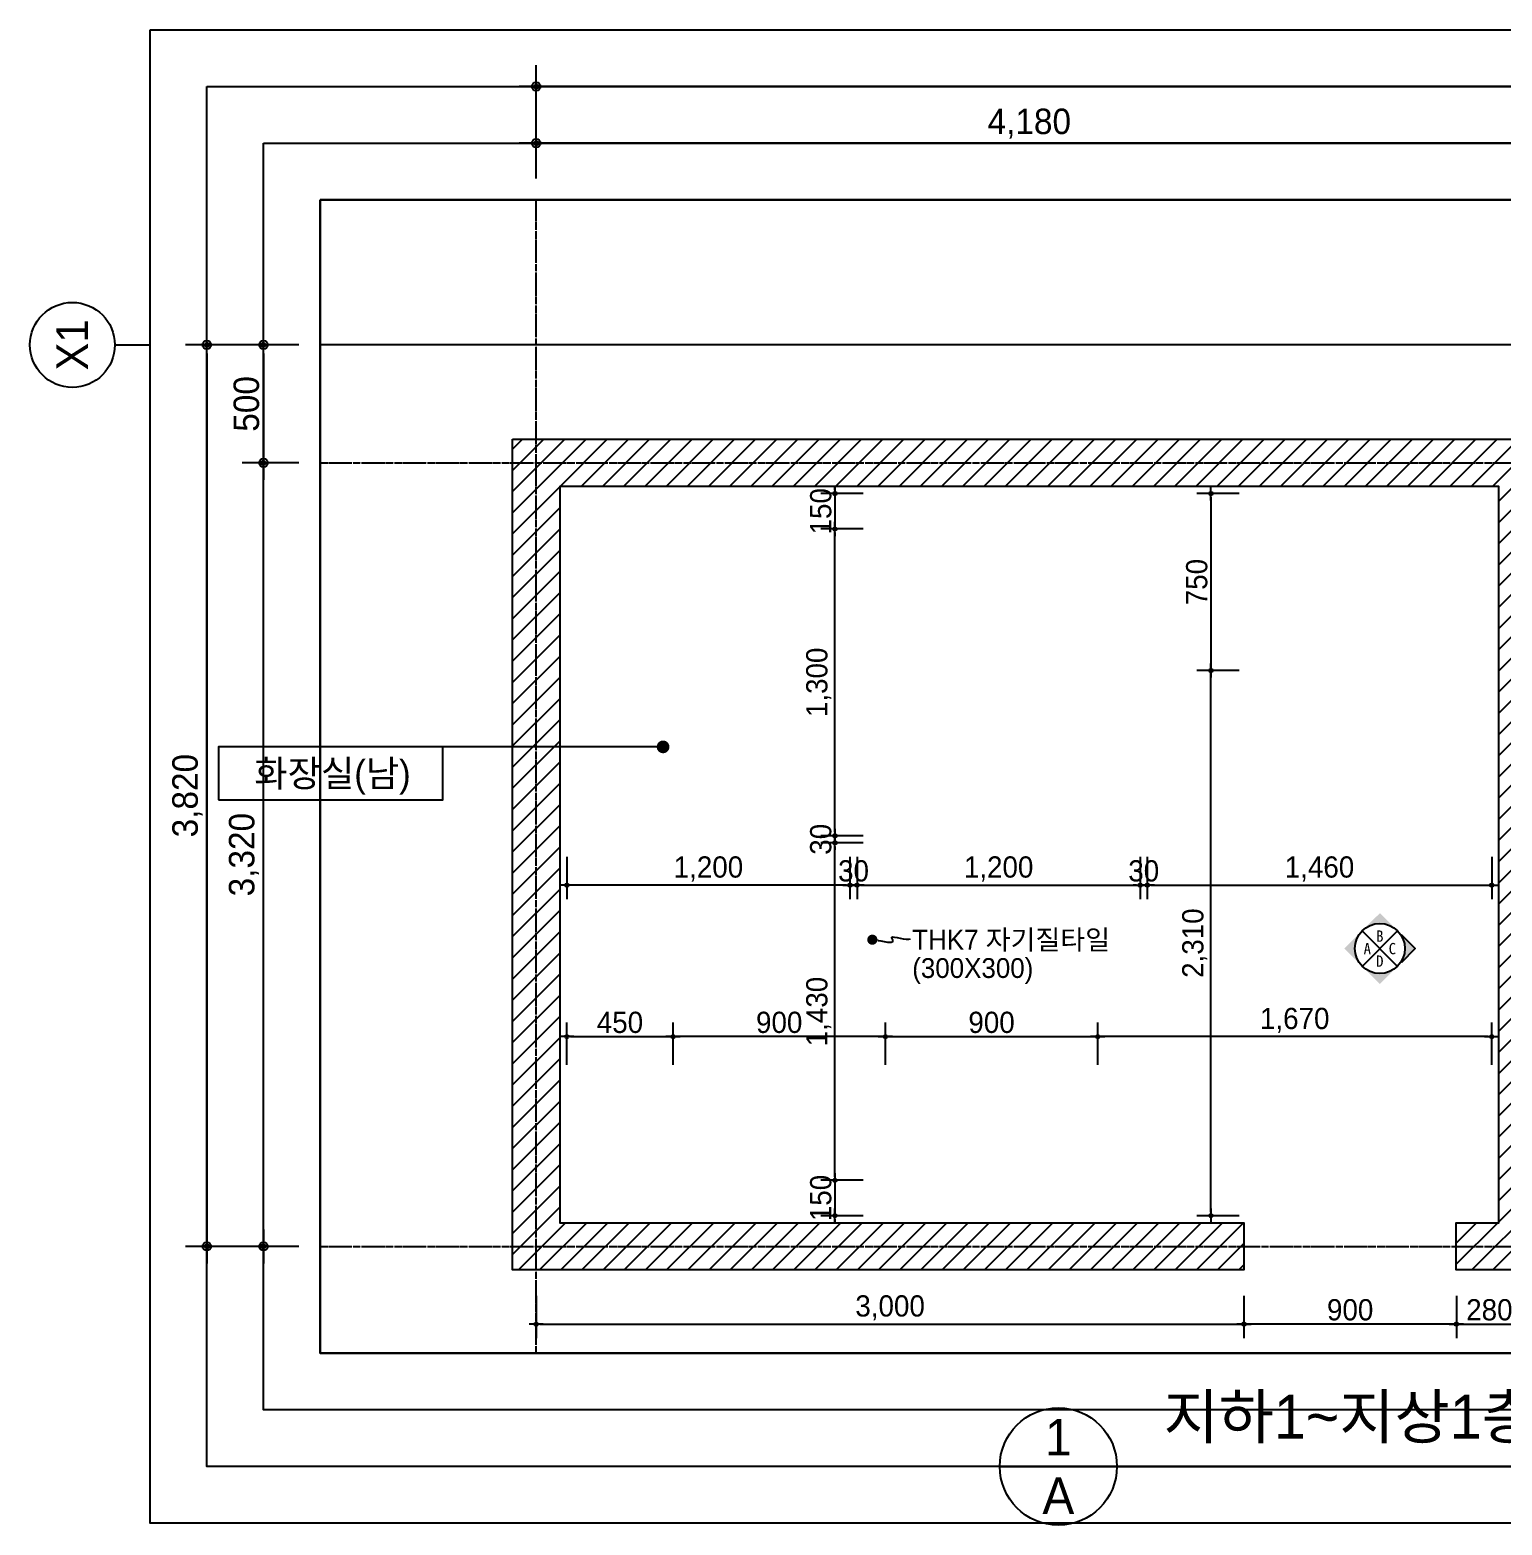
# Model space of a CAD drawing. Header units: millimetres. Extents: x 555 to 100215, y 750 to 17024.
# Drawn here: x 30020 to 36260, y 10178 to 16514 of the extents above; entities that cross this region are included whole.
import ezdxf
from ezdxf.enums import TextEntityAlignment as Align
from ezdxf.xclip import XClip

# ---------------------------------------------------------------- set-up
doc = ezdxf.new("R2010")
doc.units = ezdxf.units.MM
doc.header["$XCLIPFRAME"] = 2
doc.linetypes.add('CEN', pattern=[35, 30, -2, 1, -2])
for name, color, linetype in [('$ZCDB_AUDIT_GENERATED_600D18', 7, 'Continuous'), ('3TEX', 3, 'Continuous'), ('4A.TEC CEN', 1, 'CEN'), ('4A.TEC CEN 보조1', 14, 'CEN'), ('4A.TEC TEXT', 7, 'Continuous'), ('4A.TEC TEXT 2', 3, 'Continuous'), ('4A.TEC 심볼', 7, 'Continuous'), ('4A.TEC 해치 1', 9, 'Continuous'), ('CEN', 1, 'CEN'), ('DIM', 7, 'Continuous'), ('TEX', 3, 'Continuous'), ('㈜SE&C TEXT', 7, 'Continuous')]:
    doc.layers.add(name, color=color, linetype=linetype)
doc.layers.add('DEFPOINT', color=135, linetype='Continuous', plot=False)
doc.styles.add('1', font='')
doc.styles.add('GHS', font='malgun.ttf')
doc.styles.add('나눔고딕', font='')
doc.styles.add('돋움', font='')
doc.styles.add('돋음체', font='')
doc.styles.add('울릉도L', font='')
doc.styles.get('1').set_extended_font_data('DotumChe')
doc.styles.get('나눔고딕').set_extended_font_data('Dotum')
doc.styles.get('돋움').set_extended_font_data('Dotum')
doc.styles.get('돋음체').set_extended_font_data('Dotum')
doc.styles.get('울릉도L').set_extended_font_data('Dotum')
doc.dimstyles.new('DIM(3)', dxfattribs={"dimscale": 600, "dimtxt": 3, "dimasz": 1, "dimexe": 2, "dimexo": 3, "dimgap": 1, "dimtad": 1, "dimdec": 0, "dimzin": 0, "dimdsep": 46, "dimlunit": 6, "dimtxsty": '돋움', "dimblk1": 'DIMDOT', "dimblk2": 'DIMDOT', "dimsah": 1, "dimcen": 2.5, "dimclrd": 1, "dimclre": 1, "dimazin": 0, "dimtfac": 1, "dimtdec": 0, "dimtix": 1, "dimtmove": 2, "dimatfit": 2, "dimldrblk": 'DIMDOT', "dimfxl": 1, "dimtolj": 1, "dimtzin": 0, "dimarcsym": 0})
doc.dimstyles.new('DIM_600(외부치수)', dxfattribs={"dimscale": 400, "dimtxt": 3.3, "dimasz": 1, "dimexe": 2, "dimexo": 2, "dimgap": 1, "dimtad": 1, "dimdec": 0, "dimdsep": 46, "dimlunit": 6, "dimtxsty": '나눔고딕', "dimblk1": 'DIMDOT', "dimblk2": 'DIMDOT', "dimsah": 1, "dimcen": 2.5, "dimdle": 1.5, "dimclrd": 8, "dimclre": 8, "dimclrt": 3, "dimadec": 0, "dimazin": 0, "dimtfac": 1, "dimtdec": 0, "dimtix": 1, "dimtmove": 2, "dimatfit": 3, "dimldrblk": 'DIMDOT', "dimfxl": 1, "dimtvp": 1, "dimtolj": 1, "dimtzin": 0, "dimarcsym": 0})

# ---------------------------------------------------------------- blocks, each defined once
blk = doc.blocks.new('DIMDOT')
at = {"color": 0}
blk.add_line((-2, 0), (2, 0), dxfattribs=at)
for radius in [0.5, 0.25]:
    blk.add_circle((0, 0), radius, dxfattribs=at)
blk = doc.blocks.new('*D84')
at = {"layer": '$ZCDB_AUDIT_GENERATED_600D18', "color": 8, "lineweight": -2, "transparency": 16777216}
for p, q in [((32165.8, 15884.4), (32165.8, 16124.4)), ((36345.8, 15884.4), (36345.8, 16124.4)), ((36309.8, 16034.4), (32201.8, 16034.4))]:
    blk.add_line(p, q, dxfattribs=at)
at = {"layer": 'Defpoints', "color": 0, "transparency": 16777216}
for p in [(32165.8, 16034.4), (32165.8, 15794.4), (36345.8, 15794.4, 1666.7)]:
    blk.add_point(p, dxfattribs=at)
at = {"layer": '$ZCDB_AUDIT_GENERATED_600D18', "color": 8, "lineweight": -2, "transparency": 16777216, "xscale": 36, "yscale": 36, "zscale": 36, "rotation": 180}
blk.add_blockref('DIMDOT', (32165.8, 16034.4), dxfattribs=at)
at = {"layer": '$ZCDB_AUDIT_GENERATED_600D18', "color": 8, "lineweight": -2, "transparency": 16777216, "xscale": 36, "yscale": 36, "zscale": 36}
blk.add_blockref('DIMDOT', (36345.8, 16034.4), dxfattribs=at)
at = {"layer": '$ZCDB_AUDIT_GENERATED_600D18', "color": 3, "transparency": 16777216, "insert": (34255.8, 16116.9), "char_height": 108, "attachment_point": 5, "style": '나눔고딕'}
blk.add_mtext('\\A1;4,180', dxfattribs=at)
blk = doc.blocks.new('*D85')
at = {"layer": '$ZCDB_AUDIT_GENERATED_600D18', "color": 8, "lineweight": -2, "transparency": 16777216}
for p, q in [((32165.8, 15884.4), (32165.8, 16364.4)), ((41025.8, 15884.4), (41025.8, 16364.4)), ((40989.8, 16274.4), (32201.8, 16274.4))]:
    blk.add_line(p, q, dxfattribs=at)
at = {"layer": 'Defpoints', "color": 0, "transparency": 16777216}
for p in [(32165.8, 16274.4), (32165.8, 15794.4, 2344.5), (41025.8, 15794.4, 163.9)]:
    blk.add_point(p, dxfattribs=at)
at = {"layer": '$ZCDB_AUDIT_GENERATED_600D18', "color": 8, "lineweight": -2, "transparency": 16777216, "xscale": 36, "yscale": 36, "zscale": 36, "rotation": 180}
blk.add_blockref('DIMDOT', (32165.8, 16274.4), dxfattribs=at)
at = {"layer": '$ZCDB_AUDIT_GENERATED_600D18', "color": 8, "lineweight": -2, "transparency": 16777216, "xscale": 36, "yscale": 36, "zscale": 36}
blk.add_blockref('DIMDOT', (41025.8, 16274.4), dxfattribs=at)
at = {"layer": '$ZCDB_AUDIT_GENERATED_600D18', "color": 3, "transparency": 16777216, "insert": (36595.8, 16356.9), "char_height": 108, "attachment_point": 5, "style": '나눔고딕'}
blk.add_mtext('\\A1;8,860', dxfattribs=at)
blk = doc.blocks.new('ccs122')
at = {"layer": '4A.TEC 심볼'}
blk.add_line((0, 8), (0, 3), dxfattribs=at)
blk.add_circle((0, 14), 6, dxfattribs=at)
at = {"layer": '4A.TEC TEXT 2', "color": 3, "style": 'GHS'}
blk.add_attdef('NO', text='', height=4.5, dxfattribs=at).set_placement((-0.01, 14.02), align=Align.MIDDLE_CENTER)
blk = doc.blocks.new('*D87')
at = {"layer": '$ZCDB_AUDIT_GENERATED_600D18', "color": 8, "lineweight": -2, "transparency": 16777216}
for p, q in [((31159.9, 15179.6), (30679.9, 15179.6)), ((30769.9, 15143.6), (30769.9, 11395.6)), ((31159.9, 11359.6), (30679.9, 11359.6))]:
    blk.add_line(p, q, dxfattribs=at)
at = {"layer": 'Defpoints', "color": 0, "transparency": 16777216}
for p in [(31249.9, 15179.6, 1267.9), (30769.9, 11359.6), (31249.9, 11359.6, 2208.1)]:
    blk.add_point(p, dxfattribs=at)
at = {"layer": '$ZCDB_AUDIT_GENERATED_600D18', "color": 8, "lineweight": -2, "transparency": 16777216, "xscale": 36, "yscale": 36, "zscale": 36}
for p, rotation in [((30769.9, 15179.6), 90), ((30769.9, 11359.6), 270)]:
    blk.add_blockref('DIMDOT', p, dxfattribs=dict(at, rotation=rotation))
at = {"layer": '$ZCDB_AUDIT_GENERATED_600D18', "color": 3, "transparency": 16777216, "insert": (30687.4, 13269.6), "char_height": 108, "attachment_point": 5, "rotation": 90, "style": '나눔고딕'}
blk.add_mtext('\\A1;3,820', dxfattribs=at)
blk = doc.blocks.new('*D79')
at = {"layer": '$ZCDB_AUDIT_GENERATED_600D18', "color": 8, "lineweight": -2, "transparency": 16777216}
for p, q in [((31159.9, 14679.6), (30919.9, 14679.6)), ((31009.9, 11395.6), (31009.9, 14643.6)), ((31159.9, 11359.6), (30919.9, 11359.6))]:
    blk.add_line(p, q, dxfattribs=at)
at = {"layer": 'Defpoints', "color": 0, "transparency": 16777216}
for p in [(31009.9, 14679.6), (31249.9, 14679.6), (31249.9, 11359.6)]:
    blk.add_point(p, dxfattribs=at)
at = {"layer": '$ZCDB_AUDIT_GENERATED_600D18', "color": 8, "lineweight": -2, "transparency": 16777216, "xscale": 36, "yscale": 36, "zscale": 36}
for p, rotation in [((31009.9, 14679.6), 90), ((31009.9, 11359.6), 270)]:
    blk.add_blockref('DIMDOT', p, dxfattribs=dict(at, rotation=rotation))
at = {"layer": '$ZCDB_AUDIT_GENERATED_600D18', "color": 3, "transparency": 16777216, "insert": (30927.4, 13019.6), "char_height": 108, "attachment_point": 5, "rotation": 90, "style": '나눔고딕'}
blk.add_mtext('\\A1;3,320', dxfattribs=at)
blk = doc.blocks.new('*D83')
at = {"layer": '$ZCDB_AUDIT_GENERATED_600D18', "color": 8, "lineweight": -2, "transparency": 16777216}
for p, q in [((31159.9, 15179.6), (30919.9, 15179.6)), ((31009.9, 15143.6), (31009.9, 14715.6)), ((31159.9, 14679.6), (30919.9, 14679.6))]:
    blk.add_line(p, q, dxfattribs=at)
at = {"layer": 'Defpoints', "color": 0, "transparency": 16777216}
for p in [(31249.9, 15179.6), (31009.9, 14679.6), (31249.9, 14679.6)]:
    blk.add_point(p, dxfattribs=at)
at = {"layer": '$ZCDB_AUDIT_GENERATED_600D18', "color": 8, "lineweight": -2, "transparency": 16777216, "xscale": 36, "yscale": 36, "zscale": 36}
for p, rotation in [((31009.9, 15179.6), 90), ((31009.9, 14679.6), 270)]:
    blk.add_blockref('DIMDOT', p, dxfattribs=dict(at, rotation=rotation))
at = {"layer": '$ZCDB_AUDIT_GENERATED_600D18', "color": 3, "transparency": 16777216, "insert": (30937.8, 14929.6), "char_height": 108, "attachment_point": 5, "rotation": 90, "style": '나눔고딕'}
blk.add_mtext('\\A1;500', dxfattribs=at)
blk = doc.blocks.new('dwgFD3B')
at = {"layer": '4A.TEC CEN', "color": 250, "ltscale": 500, "elevation": -3333.33}
blk.add_lwpolyline([(169307.63, -39163.16), (169307.63, -267000)], dxfattribs=at)
blk = doc.blocks.new('*D145')
at = {"color": 1, "lineweight": -2, "transparency": 16777216}
for p, q in [((34725.8, 13009.6), (34725.8, 12830.2)), ((34755.8, 13009.6), (34755.8, 12830.2)), ((34710.8, 12890.2), (34695.8, 12890.2)), ((34755.8, 12890.2), (34725.8, 12890.2)), ((34770.8, 12890.2), (34785.8, 12890.2))]:
    blk.add_line(p, q, dxfattribs=at)
at = {"layer": 'Defpoints', "color": 0, "transparency": 16777216}
for p in [(34725.8, 13099.6, -828.2), (34755.8, 13099.6, -828.2), (34725.8, 12890.2)]:
    blk.add_point(p, dxfattribs=at)
at = {"color": 1, "lineweight": -2, "transparency": 16777216, "xscale": 15, "yscale": 15, "zscale": 15}
blk.add_blockref('DIMDOT', (34725.8, 12890.2), dxfattribs=at)
at = {"color": 1, "lineweight": -2, "transparency": 16777216, "xscale": 15, "yscale": 15, "zscale": 15, "rotation": 180}
blk.add_blockref('DIMDOT', (34755.8, 12890.2), dxfattribs=at)
at = {"color": 0, "transparency": 16777216, "insert": (34740.8, 12950.3), "char_height": 90, "attachment_point": 5, "style": '돋움'}
blk.add_mtext('\\A1;30', dxfattribs=at)
blk = doc.blocks.new('*D146')
at = {"color": 1, "lineweight": -2, "transparency": 16777216}
for p, q in [((33525.8, 13009.6), (33525.8, 12830.2)), ((34725.8, 13009.6), (34725.8, 12830.2)), ((33540.8, 12890.2), (34710.8, 12890.2))]:
    blk.add_line(p, q, dxfattribs=at)
at = {"layer": 'Defpoints', "color": 0, "transparency": 16777216}
for p in [(33525.8, 13099.6, -828.2), (34725.8, 13099.6, -828.2), (34725.8, 12890.2)]:
    blk.add_point(p, dxfattribs=at)
at = {"color": 1, "lineweight": -2, "transparency": 16777216, "xscale": 15, "yscale": 15, "zscale": 15, "rotation": 180}
blk.add_blockref('DIMDOT', (33525.8, 12890.2), dxfattribs=at)
at = {"color": 1, "lineweight": -2, "transparency": 16777216, "xscale": 15, "yscale": 15, "zscale": 15}
blk.add_blockref('DIMDOT', (34725.8, 12890.2), dxfattribs=at)
at = {"color": 0, "transparency": 16777216, "insert": (34125.8, 12958.9), "char_height": 90, "attachment_point": 5, "style": '돋움'}
blk.add_mtext('\\A1;1,200', dxfattribs=at)
blk = doc.blocks.new('*D163')
at = {"color": 1, "lineweight": -2, "transparency": 16777216}
for p, q in [((33495.8, 13009.6), (33495.8, 12830.2)), ((33525.8, 13009.6), (33525.8, 12830.2)), ((33480.8, 12890.2), (33465.8, 12890.2)), ((33525.8, 12890.2), (33495.8, 12890.2)), ((33540.8, 12890.2), (33555.8, 12890.2))]:
    blk.add_line(p, q, dxfattribs=at)
at = {"layer": 'Defpoints', "color": 0, "transparency": 16777216}
for p in [(33495.8, 13099.6, -828.2), (33525.8, 13099.6, -828.2), (33495.8, 12890.2)]:
    blk.add_point(p, dxfattribs=at)
at = {"color": 1, "lineweight": -2, "transparency": 16777216, "xscale": 15, "yscale": 15, "zscale": 15}
blk.add_blockref('DIMDOT', (33495.8, 12890.2), dxfattribs=at)
at = {"color": 1, "lineweight": -2, "transparency": 16777216, "xscale": 15, "yscale": 15, "zscale": 15, "rotation": 180}
blk.add_blockref('DIMDOT', (33525.8, 12890.2), dxfattribs=at)
at = {"color": 0, "transparency": 16777216, "insert": (33510.8, 12950.3), "char_height": 90, "attachment_point": 5, "style": '돋움'}
blk.add_mtext('\\A1;30', dxfattribs=at)
blk = doc.blocks.new('*D164')
at = {"color": 1, "lineweight": -2, "transparency": 16777216}
for p, q in [((32295.8, 13009.6), (32295.8, 12830.2)), ((33495.8, 13009.6), (33495.8, 12830.2)), ((33480.8, 12890.2), (32310.8, 12890.2))]:
    blk.add_line(p, q, dxfattribs=at)
at = {"layer": 'Defpoints', "color": 0, "transparency": 16777216}
for p in [(32295.8, 13099.6, -828.2), (33495.8, 13099.6, -828.2), (32295.8, 12890.2)]:
    blk.add_point(p, dxfattribs=at)
at = {"color": 1, "lineweight": -2, "transparency": 16777216, "xscale": 15, "yscale": 15, "zscale": 15, "rotation": 180}
blk.add_blockref('DIMDOT', (32295.8, 12890.2), dxfattribs=at)
at = {"color": 1, "lineweight": -2, "transparency": 16777216, "xscale": 15, "yscale": 15, "zscale": 15}
blk.add_blockref('DIMDOT', (33495.8, 12890.2), dxfattribs=at)
at = {"color": 0, "transparency": 16777216, "insert": (32895.8, 12958.9), "char_height": 90, "attachment_point": 5, "style": '돋움'}
blk.add_mtext('\\A1;1,200', dxfattribs=at)
blk = doc.blocks.new('*D165')
at = {"color": 1, "lineweight": -2, "transparency": 16777216}
for p, q in [((34755.8, 13009.6), (34755.8, 12830.2)), ((36215.8, 13009.6), (36215.8, 12830.2)), ((34770.8, 12890.2), (36200.8, 12890.2))]:
    blk.add_line(p, q, dxfattribs=at)
at = {"layer": 'Defpoints', "color": 0, "transparency": 16777216}
for p in [(34755.8, 13099.6, -828.2), (36215.8, 13099.6, -828.2), (36215.8, 12890.2)]:
    blk.add_point(p, dxfattribs=at)
at = {"color": 1, "lineweight": -2, "transparency": 16777216, "xscale": 15, "yscale": 15, "zscale": 15, "rotation": 180}
blk.add_blockref('DIMDOT', (34755.8, 12890.2), dxfattribs=at)
at = {"color": 1, "lineweight": -2, "transparency": 16777216, "xscale": 15, "yscale": 15, "zscale": 15}
blk.add_blockref('DIMDOT', (36215.8, 12890.2), dxfattribs=at)
at = {"color": 0, "transparency": 16777216, "insert": (35485.8, 12958.9), "char_height": 90, "attachment_point": 5, "style": '돋움'}
blk.add_mtext('\\A1;1,460', dxfattribs=at)
blk = doc.blocks.new('*D166')
at = {"color": 1, "lineweight": -2, "transparency": 16777216}
for p, q in [((32165.8, 11149.6), (32165.8, 10970.2)), ((35165.8, 11149.6), (35165.8, 10970.2)), ((32180.8, 11030.2), (35150.8, 11030.2))]:
    blk.add_line(p, q, dxfattribs=at)
at = {"layer": 'Defpoints', "color": 0, "transparency": 16777216}
for p in [(32165.8, 11239.6, -828.2), (35165.8, 11239.6, -828.2), (35165.8, 11030.2)]:
    blk.add_point(p, dxfattribs=at)
at = {"color": 1, "lineweight": -2, "transparency": 16777216, "xscale": 15, "yscale": 15, "zscale": 15, "rotation": 180}
blk.add_blockref('DIMDOT', (32165.8, 11030.2), dxfattribs=at)
at = {"color": 1, "lineweight": -2, "transparency": 16777216, "xscale": 15, "yscale": 15, "zscale": 15}
blk.add_blockref('DIMDOT', (35165.8, 11030.2), dxfattribs=at)
at = {"color": 0, "transparency": 16777216, "insert": (33665.8, 11098.9), "char_height": 90, "attachment_point": 5, "style": '돋움'}
blk.add_mtext('\\A1;3,000', dxfattribs=at)
blk = doc.blocks.new('*D167')
at = {"color": 1, "lineweight": -2, "transparency": 16777216}
for p, q in [((35165.8, 11149.6), (35165.8, 10970.2)), ((36065.8, 11149.6), (36065.8, 10970.2)), ((36050.8, 11030.2), (35180.8, 11030.2))]:
    blk.add_line(p, q, dxfattribs=at)
at = {"layer": 'Defpoints', "color": 0, "transparency": 16777216}
for p in [(35165.8, 11239.6, -828.2), (36065.8, 11239.6, -828.2), (35165.8, 11030.2)]:
    blk.add_point(p, dxfattribs=at)
at = {"color": 1, "lineweight": -2, "transparency": 16777216, "xscale": 15, "yscale": 15, "zscale": 15, "rotation": 180}
blk.add_blockref('DIMDOT', (35165.8, 11030.2), dxfattribs=at)
at = {"color": 1, "lineweight": -2, "transparency": 16777216, "xscale": 15, "yscale": 15, "zscale": 15}
blk.add_blockref('DIMDOT', (36065.8, 11030.2), dxfattribs=at)
at = {"color": 0, "transparency": 16777216, "insert": (35615.8, 11090.3), "char_height": 90, "attachment_point": 5, "style": '돋움'}
blk.add_mtext('\\A1;900', dxfattribs=at)
blk = doc.blocks.new('*D168')
at = {"color": 1, "lineweight": -2, "transparency": 16777216}
for p, q in [((36065.8, 11149.6), (36065.8, 10970.2)), ((36345.8, 11149.6), (36345.8, 10970.2)), ((36080.8, 11030.2), (36330.8, 11030.2))]:
    blk.add_line(p, q, dxfattribs=at)
at = {"layer": 'Defpoints', "color": 0, "transparency": 16777216}
for p in [(36065.8, 11239.6, -828.2), (36345.8, 11239.6, -828.2), (36345.8, 11030.2)]:
    blk.add_point(p, dxfattribs=at)
at = {"color": 1, "lineweight": -2, "transparency": 16777216, "xscale": 15, "yscale": 15, "zscale": 15, "rotation": 180}
blk.add_blockref('DIMDOT', (36065.8, 11030.2), dxfattribs=at)
at = {"color": 1, "lineweight": -2, "transparency": 16777216, "xscale": 15, "yscale": 15, "zscale": 15}
blk.add_blockref('DIMDOT', (36345.8, 11030.2), dxfattribs=at)
at = {"color": 0, "transparency": 16777216, "insert": (36205.8, 11090.3), "char_height": 90, "attachment_point": 5, "style": '돋움'}
blk.add_mtext('\\A1;280', dxfattribs=at)
blk = doc.blocks.new('*D172')
at = {"color": 1, "lineweight": -2, "transparency": 16777216}
for p, q in [((33645.8, 12128.9), (33645.8, 12308.3)), ((34545.8, 12128.9), (34545.8, 12308.3)), ((33660.8, 12248.3), (34530.8, 12248.3))]:
    blk.add_line(p, q, dxfattribs=at)
at = {"layer": 'Defpoints', "color": 0, "transparency": 16777216}
for p in [(34545.8, 12248.3), (33645.8, 12038.9, -828.2), (34545.8, 12038.9, -828.2)]:
    blk.add_point(p, dxfattribs=at)
at = {"color": 1, "lineweight": -2, "transparency": 16777216, "xscale": 15, "yscale": 15, "zscale": 15, "rotation": 180}
blk.add_blockref('DIMDOT', (33645.8, 12248.3), dxfattribs=at)
at = {"color": 1, "lineweight": -2, "transparency": 16777216, "xscale": 15, "yscale": 15, "zscale": 15}
blk.add_blockref('DIMDOT', (34545.8, 12248.3), dxfattribs=at)
at = {"color": 0, "transparency": 16777216, "insert": (34095.8, 12308.3), "char_height": 90, "attachment_point": 5, "style": '돋움'}
blk.add_mtext('\\A1;900', dxfattribs=at)
blk = doc.blocks.new('*D173')
at = {"color": 1, "lineweight": -2, "transparency": 16777216}
for p, q in [((32745.8, 12128.9), (32745.8, 12308.3)), ((33645.8, 12128.9), (33645.8, 12308.3)), ((33630.8, 12248.3), (32760.8, 12248.3))]:
    blk.add_line(p, q, dxfattribs=at)
at = {"layer": 'Defpoints', "color": 0, "transparency": 16777216}
for p in [(32745.8, 12248.3), (32745.8, 12038.9, -828.2), (33645.8, 12038.9, -828.2)]:
    blk.add_point(p, dxfattribs=at)
at = {"color": 1, "lineweight": -2, "transparency": 16777216, "xscale": 15, "yscale": 15, "zscale": 15, "rotation": 180}
blk.add_blockref('DIMDOT', (32745.8, 12248.3), dxfattribs=at)
at = {"color": 1, "lineweight": -2, "transparency": 16777216, "xscale": 15, "yscale": 15, "zscale": 15}
blk.add_blockref('DIMDOT', (33645.8, 12248.3), dxfattribs=at)
at = {"color": 0, "transparency": 16777216, "insert": (33195.8, 12308.3), "char_height": 90, "attachment_point": 5, "style": '돋움'}
blk.add_mtext('\\A1;900', dxfattribs=at)
blk = doc.blocks.new('*D174')
at = {"color": 1, "lineweight": -2, "transparency": 16777216}
for p, q in [((32295.8, 12128.9), (32295.8, 12308.3)), ((32745.8, 12128.9), (32745.8, 12308.3)), ((32310.8, 12248.3), (32730.8, 12248.3))]:
    blk.add_line(p, q, dxfattribs=at)
at = {"layer": 'Defpoints', "color": 0, "transparency": 16777216}
for p in [(32745.8, 12248.3), (32295.8, 12038.9, -828.2), (32745.8, 12038.9, -828.2)]:
    blk.add_point(p, dxfattribs=at)
at = {"color": 1, "lineweight": -2, "transparency": 16777216, "xscale": 15, "yscale": 15, "zscale": 15, "rotation": 180}
blk.add_blockref('DIMDOT', (32295.8, 12248.3), dxfattribs=at)
at = {"color": 1, "lineweight": -2, "transparency": 16777216, "xscale": 15, "yscale": 15, "zscale": 15}
blk.add_blockref('DIMDOT', (32745.8, 12248.3), dxfattribs=at)
at = {"color": 0, "transparency": 16777216, "insert": (32520.8, 12308.3), "char_height": 90, "attachment_point": 5, "style": '돋움'}
blk.add_mtext('\\A1;450', dxfattribs=at)
blk = doc.blocks.new('*D175')
at = {"color": 1, "lineweight": -2, "transparency": 16777216}
for p, q in [((34545.8, 12128.9), (34545.8, 12308.3)), ((36215.8, 12128.9), (36215.8, 12308.3)), ((36200.8, 12248.3), (34560.8, 12248.3))]:
    blk.add_line(p, q, dxfattribs=at)
at = {"layer": 'Defpoints', "color": 0, "transparency": 16777216}
for p in [(34545.8, 12248.3), (34545.8, 12038.9, -828.2), (36215.8, 12038.9, -828.2)]:
    blk.add_point(p, dxfattribs=at)
at = {"color": 1, "lineweight": -2, "transparency": 16777216, "xscale": 15, "yscale": 15, "zscale": 15, "rotation": 180}
blk.add_blockref('DIMDOT', (34545.8, 12248.3), dxfattribs=at)
at = {"color": 1, "lineweight": -2, "transparency": 16777216, "xscale": 15, "yscale": 15, "zscale": 15}
blk.add_blockref('DIMDOT', (36215.8, 12248.3), dxfattribs=at)
at = {"color": 0, "transparency": 16777216, "insert": (35380.8, 12317), "char_height": 90, "attachment_point": 5, "style": '돋움'}
blk.add_mtext('\\A1;1,670', dxfattribs=at)
blk = doc.blocks.new('*D176')
at = {"color": 1, "lineweight": -2, "transparency": 16777216}
for p, q in [((33432.2, 14564.6), (33432.2, 14579.6)), ((33551.6, 14549.6), (33372.2, 14549.6)), ((33432.2, 14549.6), (33432.2, 14399.6)), ((33551.6, 14399.6), (33372.2, 14399.6)), ((33432.2, 14384.6), (33432.2, 14369.6))]:
    blk.add_line(p, q, dxfattribs=at)
at = {"layer": 'Defpoints', "color": 0, "transparency": 16777216}
for p in [(33641.6, 14549.6, -828.2), (33432.2, 14399.6), (33641.6, 14399.6, -828.2)]:
    blk.add_point(p, dxfattribs=at)
at = {"color": 1, "lineweight": -2, "transparency": 16777216, "xscale": 15, "yscale": 15, "zscale": 15}
for p, rotation in [((33432.2, 14549.6), 270), ((33432.2, 14399.6), 90)]:
    blk.add_blockref('DIMDOT', p, dxfattribs=dict(at, rotation=rotation))
at = {"color": 0, "transparency": 16777216, "insert": (33372.2, 14474.6), "char_height": 90, "attachment_point": 5, "rotation": 90, "style": '돋움'}
blk.add_mtext('\\A1;150', dxfattribs=at)
blk = doc.blocks.new('*D177')
at = {"color": 1, "lineweight": -2, "transparency": 16777216}
for p, q in [((33551.6, 14399.6), (33372.2, 14399.6)), ((33432.2, 13114.6), (33432.2, 14384.6)), ((33551.6, 13099.6), (33372.2, 13099.6))]:
    blk.add_line(p, q, dxfattribs=at)
at = {"layer": 'Defpoints', "color": 0, "transparency": 16777216}
for p in [(33432.2, 14399.6), (33641.6, 14399.6, -828.2), (33641.6, 13099.6, -828.2)]:
    blk.add_point(p, dxfattribs=at)
at = {"color": 1, "lineweight": -2, "transparency": 16777216, "xscale": 15, "yscale": 15, "zscale": 15}
for p, rotation in [((33432.2, 14399.6), 90), ((33432.2, 13099.6), 270)]:
    blk.add_blockref('DIMDOT', p, dxfattribs=dict(at, rotation=rotation))
at = {"color": 0, "transparency": 16777216, "insert": (33363.5, 13749.6), "char_height": 90, "attachment_point": 5, "rotation": 90, "style": '돋움'}
blk.add_mtext('\\A1;1,300', dxfattribs=at)
blk = doc.blocks.new('*D161')
at = {"color": 1, "lineweight": -2, "transparency": 16777216}
for p, q in [((33432.2, 13114.6), (33432.2, 13129.6)), ((33551.6, 13099.6), (33372.2, 13099.6)), ((33551.6, 13069.6), (33372.2, 13069.6)), ((33432.2, 13099.6), (33432.2, 13069.6)), ((33432.2, 13054.6), (33432.2, 13039.6))]:
    blk.add_line(p, q, dxfattribs=at)
at = {"layer": 'Defpoints', "color": 0, "transparency": 16777216}
for p in [(33432.2, 13069.6), (33641.6, 13099.6, -828.2), (33641.6, 13069.6, -828.2)]:
    blk.add_point(p, dxfattribs=at)
at = {"color": 1, "lineweight": -2, "transparency": 16777216, "xscale": 15, "yscale": 15, "zscale": 15}
for p, rotation in [((33432.2, 13099.6), 270), ((33432.2, 13069.6), 90)]:
    blk.add_blockref('DIMDOT', p, dxfattribs=dict(at, rotation=rotation))
at = {"color": 0, "transparency": 16777216, "insert": (33372.2, 13084.6), "char_height": 90, "attachment_point": 5, "rotation": 90, "style": '돋움'}
blk.add_mtext('\\A1;30', dxfattribs=at)
blk = doc.blocks.new('*D162')
at = {"color": 1, "lineweight": -2, "transparency": 16777216}
for p, q in [((33551.6, 13069.6), (33372.2, 13069.6)), ((33432.2, 11654.6), (33432.2, 13054.6)), ((33551.6, 11639.6), (33372.2, 11639.6))]:
    blk.add_line(p, q, dxfattribs=at)
at = {"layer": 'Defpoints', "color": 0, "transparency": 16777216}
for p in [(33432.2, 13069.6), (33641.6, 13069.6, -828.2), (33641.6, 11639.6, -828.2)]:
    blk.add_point(p, dxfattribs=at)
at = {"color": 1, "lineweight": -2, "transparency": 16777216, "xscale": 15, "yscale": 15, "zscale": 15}
for p, rotation in [((33432.2, 13069.6), 90), ((33432.2, 11639.6), 270)]:
    blk.add_blockref('DIMDOT', p, dxfattribs=dict(at, rotation=rotation))
at = {"color": 0, "transparency": 16777216, "insert": (33363.5, 12354.6), "char_height": 90, "attachment_point": 5, "rotation": 90, "style": '돋움'}
blk.add_mtext('\\A1;1,430', dxfattribs=at)
blk = doc.blocks.new('*D158')
at = {"color": 1, "lineweight": -2, "transparency": 16777216}
for p, q in [((33432.2, 11654.6), (33432.2, 11669.6)), ((33551.6, 11639.6), (33372.2, 11639.6)), ((33432.2, 11639.6), (33432.2, 11489.6)), ((33551.6, 11489.6), (33372.2, 11489.6)), ((33432.2, 11474.6), (33432.2, 11459.6))]:
    blk.add_line(p, q, dxfattribs=at)
at = {"layer": 'Defpoints', "color": 0, "transparency": 16777216}
for p in [(33641.6, 11639.6, -828.2), (33432.2, 11489.6), (33641.6, 11489.6, -828.2)]:
    blk.add_point(p, dxfattribs=at)
at = {"color": 1, "lineweight": -2, "transparency": 16777216, "xscale": 15, "yscale": 15, "zscale": 15}
for p, rotation in [((33432.2, 11639.6), 270), ((33432.2, 11489.6), 90)]:
    blk.add_blockref('DIMDOT', p, dxfattribs=dict(at, rotation=rotation))
at = {"color": 0, "transparency": 16777216, "insert": (33372.2, 11564.6), "char_height": 90, "attachment_point": 5, "rotation": 90, "style": '돋움'}
blk.add_mtext('\\A1;150', dxfattribs=at)
blk = doc.blocks.new('*D159')
at = {"color": 1, "lineweight": -2, "transparency": 16777216}
for p, q in [((35145.3, 14549.6), (34965.9, 14549.6)), ((35025.9, 14534.6), (35025.9, 13814.6)), ((35145.3, 13799.6), (34965.9, 13799.6))]:
    blk.add_line(p, q, dxfattribs=at)
at = {"layer": 'Defpoints', "color": 0, "transparency": 16777216}
for p in [(35235.3, 14549.6, -828.2), (35025.9, 13799.6), (35235.3, 13799.6, -828.2)]:
    blk.add_point(p, dxfattribs=at)
at = {"color": 1, "lineweight": -2, "transparency": 16777216, "xscale": 15, "yscale": 15, "zscale": 15}
for p, rotation in [((35025.9, 14549.6), 90), ((35025.9, 13799.6), 270)]:
    blk.add_blockref('DIMDOT', p, dxfattribs=dict(at, rotation=rotation))
at = {"color": 0, "transparency": 16777216, "insert": (34965.9, 14174.6), "char_height": 90, "attachment_point": 5, "rotation": 90, "style": '돋움'}
blk.add_mtext('\\A1;750', dxfattribs=at)
blk = doc.blocks.new('*D160')
at = {"color": 1, "lineweight": -2, "transparency": 16777216}
for p, q in [((35145.3, 13799.6), (34965.9, 13799.6)), ((35025.9, 11504.6), (35025.9, 13784.6)), ((35145.3, 11489.6), (34965.9, 11489.6))]:
    blk.add_line(p, q, dxfattribs=at)
at = {"layer": 'Defpoints', "color": 0, "transparency": 16777216}
for p in [(35025.9, 13799.6), (35235.3, 13799.6, -828.2), (35235.3, 11489.6, -828.2)]:
    blk.add_point(p, dxfattribs=at)
at = {"color": 1, "lineweight": -2, "transparency": 16777216, "xscale": 15, "yscale": 15, "zscale": 15}
for p, rotation in [((35025.9, 13799.6), 90), ((35025.9, 11489.6), 270)]:
    blk.add_blockref('DIMDOT', p, dxfattribs=dict(at, rotation=rotation))
at = {"color": 0, "transparency": 16777216, "insert": (34957.2, 12644.6), "char_height": 90, "attachment_point": 5, "rotation": 90, "style": '돋움'}
blk.add_mtext('\\A1;2,310', dxfattribs=at)
blk = doc.blocks.new('569asd6f')
at = {"layer": 'TEX'}
h = blk.add_hatch(color=256, dxfattribs=at)
h.paths.add_polyline_path([(2008889, -265925), (2008764, -266051), (2008889, -266176, -0.198912), (2008838, -266051, -0.198912)])
h.paths.add_polyline_path([(2009140, -265925), (2009015, -265800), (2008889, -265925, -0.414214)])
h.paths.add_polyline_path([(2009265, -266051), (2009140, -265925, -0.198912), (2009191, -266051, -0.198912), (2009140, -266176)])
h.paths.add_polyline_path([(2009140, -266176, -0.414214), (2008889, -266176), (2009015, -266301)])
at = {"layer": 'DIM'}
blk.add_lwpolyline([(2008919, -266205), (2009015, -266301), (2009110, -266205)], dxfattribs=at)
blk.add_circle((2009015, -266051), 177, dxfattribs=at)
at = {"layer": 'TEX'}
for p, q in [((2008889, -266176), (2009140, -265925)), ((2008889, -265925), (2009140, -266176))]:
    blk.add_line(p, q, dxfattribs=at)

msp = doc.modelspace()

# ---------------------------------------------------------------- hatches: boundary and pattern name
at = {"layer": '4A.TEC 해치 1'}
h = msp.add_hatch(dxfattribs=at)
h.set_pattern_fill('ANSI31', color=256, scale=20)
h.set_pattern_definition([(45, (24911.51, -139.75), (-44.90128, 44.90128), [])])
h.paths.add_polyline_path([(32065.77, 14779.61), (40625.77, 14779.61), (40625.77, 11259.61), (40245.77, 11259.62), (40245.77, 11459.62), (40425.77, 11459.61), (40425.77, 14579.61), (36445.77, 14579.61), (36445.77, 11459.62), (39345.78, 11459.62), (39345.77, 11259.62), (36065.78, 11259.62), (36065.78, 11459.62), (36245.77, 11459.62), (36245.77, 14579.61), (32265.77, 14579.61), (32265.77, 11459.62), (35165.78, 11459.62), (35165.78, 11259.62), (32065.77, 11259.62)])

# ---------------------------------------------------------------- linework, layer by layer
msp.add_line((32703.55, 13476.25), (31769.78, 13476.25))
at = {"layer": '4A.TEC CEN 보조1'}
for p, q in [((32165.77, 10906.87, 1666.67), (32165.77, 15794.45, 1666.67)), ((31249.86, 14679.61, 1666.67), (41980.14, 14679.61, 1666.67)), ((31249.86, 11359.62, 1666.67), (41980.14, 11359.62, 1666.67))]:
    msp.add_line(p, q, dxfattribs=at)
at = {"layer": '4A.TEC 심볼'}
msp.add_line((34130.58, 10426.87), (39099.42, 10426.87), dxfattribs=at)
at = {"layer": '4A.TEC 심볼', "const_width": 26.9}
msp.add_lwpolyline([(32703.55, 13489.7, 1), (32703.55, 13462.8, 1)], format="xyb", close=True, dxfattribs=at)
at = {"layer": '4A.TEC 심볼'}
msp.add_lwpolyline([(30818.8, 13251.25), (31769.78, 13251.25), (31769.78, 13476.25), (30818.8, 13476.25)], close=True, dxfattribs=at)
msp.add_circle((34378.98, 10426.87), 248.4, dxfattribs=at)
at = {"layer": '4A.TEC 해치 1', "elevation": 1666.67}
msp.add_lwpolyline([(32065.77, 14779.61), (40625.77, 14779.61), (40625.77, 11259.61), (40245.77, 11259.62), (40245.77, 11459.62), (40425.77, 11459.61), (40425.77, 14579.61), (36445.77, 14579.61), (36445.77, 11459.62), (39345.78, 11459.62), (39345.77, 11259.62), (36065.78, 11259.62), (36065.78, 11459.62), (36245.77, 11459.62), (36245.77, 14579.61), (32265.77, 14579.61), (32265.77, 11459.62), (35165.78, 11459.62), (35165.78, 11259.62), (32065.77, 11259.62)], close=True, dxfattribs=at)
at = {"layer": 'CEN'}
msp.add_lwpolyline([(33583.8, 12663.48), (33626.3, 12653.78), (33654.18, 12649.31), (33670.26, 12648.95), (33677.37, 12651.59), (33678.34, 12656.11), (33675.98, 12661.4), (33673.13, 12666.35), (33672.61, 12669.83), (33676.59, 12671.03), (33684.57, 12670.32), (33695.44, 12668.38), (33708.03, 12665.86), (33721.22, 12663.45), (33733.87, 12661.8), (33744.83, 12661.59), (33752.97, 12663.48)], dxfattribs=at)
at = {"layer": 'DEFPOINT'}
for points in [[(30529.86, 16514.45), (42700.14, 16514.45), (42700.14, 10186.87), (30529.86, 10186.87)], [(30769.86, 16274.45), (42460.14, 16274.45), (42460.14, 10426.87), (30769.86, 10426.87)], [(31009.86, 16034.45), (42220.14, 16034.45), (42220.14, 10666.87), (31009.86, 10666.87)], [(31249.86, 15794.45), (41980.14, 15794.45), (41980.14, 10906.87), (31249.86, 10906.87)]]:
    msp.add_lwpolyline(points, close=True, dxfattribs=at)
at = {"layer": '㈜SE&C TEXT', "color": 1, "const_width": 21.52}
msp.add_lwpolyline([(33579.77, 12658.98, -1), (33601.29, 12658.98, -1)], format="xyb", close=True, dxfattribs=at)

# ---------------------------------------------------------------- block references
ref = msp.add_blockref('dwgFD3B', (210962.61, 184487.24, 0.45), dxfattribs=dict(rotation=270))
XClip(ref).set_block_clipping_path([(168692.792584857, -179712.7445086678), (173580.3628020491, -168982.4734572312)])
at = {"xscale": 0.6, "yscale": 0.6, "zscale": 0.6, "rotation": 90}
msp.add_blockref('569asd6f', (-123888.84, -1192787.32), dxfattribs=at)
at = {"layer": '4A.TEC 심볼'}
ref = msp.add_blockref('ccs122', (30619.86, 15179.61, -6665.77), dxfattribs=dict(at, xscale=29.999999864981, yscale=29.999999864981, zscale=29.999999864981, rotation=90))
ref.add_attrib('NO', 'X1', dxfattribs={"layer": '0', "color": 3, "height": 135, "rotation": 90, "style": '울릉도L'}).set_placement((30199.33, 15179.43, -6665.77), align=Align.MIDDLE_CENTER)

# ---------------------------------------------------------------- texts
at = {"layer": '3TEX', "style": '1'}
for s, p in [('B', (35741.47, 12674.44)), ('A', (35688.41, 12621.39)), ('C', (35794.52, 12621.39)), ('D', (35741.47, 12568.33))]:
    msp.add_text(s, height=48, dxfattribs=at).set_placement(p, align=Align.MIDDLE_CENTER)
at = {"layer": '4A.TEC TEXT', "color": 3, "style": '돋음체'}
msp.add_text('화장실(남)', height=112.5, dxfattribs=at).set_placement((31302.53, 13363.75), align=Align.MIDDLE_CENTER)
at = {"layer": '4A.TEC TEXT', "style": '돋움'}
for s, p in [('THK7 자기질타일', (33759.69, 12658.98)), ('(300X300)', (33759.69, 12538.98))]:
    msp.add_text(s, height=84, rotation=360, dxfattribs=at).set_placement(p, align=Align.MIDDLE_LEFT)
at = {"layer": '4A.TEC TEXT 2', "color": 3, "style": '나눔고딕'}
msp.add_text('지하1~지상1층 화장실 확대평면도', height=186.3, dxfattribs=at).set_placement((34824.72, 10488.97), align=Align.BOTTOM_LEFT)
for s, p in [('1', (34378.98, 10551.07)), ('A', (34378.98, 10302.67))]:
    msp.add_text(s, height=155.25, dxfattribs=at).set_placement(p, align=Align.MIDDLE)

# ---------------------------------------------------------------- dimensions: what is measured, and where the dimension line sits
at = {"layer": '$ZCDB_AUDIT_GENERATED_600D18'}
for base, p1, p2, picture, middle in [((32165.77, 16274.45, -3689.01), (41025.77, 15794.45, -3525.13), (32165.77, 15794.45, -1344.5), '*D85', (36595.77, 16356.92, -3689.01)), ((32165.77, 16034.45, -3689.01), (36345.77, 15794.45, -2022.34), (32165.77, 15794.45, -3689.01), '*D84', (34255.77, 16116.92, -3689.01))]:
    dim = msp.add_linear_dim(base=base, p1=p1, p2=p2, dimstyle='DIM_600(외부치수)', override={"dimscale": 300, "dimtxt": 0.36, "dimasz": 0.12, "dimexe": 0.3, "dimexo": 0.3, "dimgap": 0.06, "dimdec": 1, "dimblk1": 'DIMDOT', "dimblk2": 'DIMDOT', "dimdle": 0.06}, dxfattribs=at)
    dim.commit()
    dim.dimension.update_dxf_attribs({"geometry": picture, "text_midpoint": middle})
for base, p1, p2, angle, picture, middle in [((30769.86, 11359.61, -3332.88), (31249.86, 15179.61, -2064.97), (31249.86, 11359.61, -1124.79), 90, '*D87', (30687.39, 13269.61, -3332.88)), ((31009.86, 14679.61, -3332.88), (31249.86, 15179.61, -3332.88), (31249.86, 14679.61, -3332.88), 90, '*D83', (30937.79, 14929.61, -3332.88)), ((31009.86, 14679.61, -3332.88), (31249.86, 11359.61, -3332.88), (31249.86, 14679.61, -3332.88), 270, '*D79', (30927.39, 13019.61, -3332.88))]:
    dim = msp.add_linear_dim(base=base, p1=p1, p2=p2, angle=angle, dimstyle='DIM_600(외부치수)', override={"dimscale": 300, "dimtxt": 0.36, "dimasz": 0.12, "dimexe": 0.3, "dimexo": 0.3, "dimgap": 0.06, "dimdec": 1, "dimblk1": 'DIMDOT', "dimblk2": 'DIMDOT', "dimdle": 0.06}, dxfattribs=at)
    dim.commit()
    dim.dimension.update_dxf_attribs({"geometry": picture, "text_midpoint": middle})
for base, p1, p2, angle, picture, middle in [((33432.22, 14399.61, 2494.86), (33641.62, 14549.61, 1666.67), (33641.62, 14399.61, 1666.67), 90, '*D176', (33372.16, 14474.61, 2494.86)), ((35025.93, 13799.61, 2494.86), (35235.33, 14549.61, 1666.67), (35235.33, 13799.61, 1666.67), 90, '*D159', (34965.87, 14174.61, 2494.86)), ((33432.22, 14399.61, 2494.86), (33641.62, 13099.61, 1666.67), (33641.62, 14399.61, 1666.67), 270, '*D177', (33363.49, 13749.61, 2494.86)), ((35025.93, 13799.61, 2494.86), (35235.33, 11489.62, 1666.67), (35235.33, 13799.61, 1666.67), 270, '*D160', (34957.2, 12644.62, 2494.86)), ((33432.22, 13069.61, 2494.86), (33641.62, 13099.61, 1666.67), (33641.62, 13069.61, 1666.67), 90, '*D161', (33372.16, 13084.61, 2494.86)), ((33432.22, 13069.61, 2494.86), (33641.62, 11639.62, 1666.67), (33641.62, 13069.61, 1666.67), 270, '*D162', (33363.49, 12354.62, 2494.86)), ((34725.77, 12890.21, 2494.86), (33525.77, 13099.61, 1666.67), (34725.77, 13099.61, 1666.67), 180, '*D146', (34125.77, 12958.94, 2494.86)), ((36215.77, 12890.21, 2494.86), (34755.77, 13099.61, 1666.67), (36215.77, 13099.61, 1666.67), 180, '*D165', (35485.77, 12958.94, 2494.86)), ((32745.77, 12248.27, 2494.86), (32295.77, 12038.87, 1666.67), (32745.77, 12038.87, 1666.67), 180, '*D174', (32520.77, 12308.33, 2494.86)), ((34545.77, 12248.27, 2494.86), (33645.77, 12038.87, 1666.67), (34545.77, 12038.87, 1666.67), 180, '*D172', (34095.77, 12308.33, 2494.86)), ((33432.22, 11489.62, 2494.86), (33641.62, 11639.62, 1666.67), (33641.62, 11489.62, 1666.67), 90, '*D158', (33372.16, 11564.62, 2494.86)), ((35165.78, 11030.22, 2494.86), (32165.77, 11239.62, 1666.67), (35165.78, 11239.62, 1666.67), 180, '*D166', (33665.78, 11098.95, 2494.86)), ((36345.77, 11030.22, 2494.86), (36065.78, 11239.62, 1666.67), (36345.77, 11239.62, 1666.67), 180, '*D168', (36205.78, 11090.28, 2494.86))]:
    dim = msp.add_linear_dim(base=base, p1=p1, p2=p2, angle=angle, dimstyle='DIM(3)', override={"dimscale": 50, "dimtxt": 1.8, "dimasz": 0.3, "dimexe": 1.2, "dimexo": 1.8, "dimgap": 0.3})
    dim.commit()
    dim.dimension.update_dxf_attribs({"geometry": picture, "text_midpoint": middle})
for base, p1, p2, picture, middle in [((32295.77, 12890.21, 2494.86), (33495.77, 13099.61, 1666.67), (32295.77, 13099.61, 1666.67), '*D164', (32895.77, 12958.94, 2494.86)), ((33495.77, 12890.21, 2494.86), (33525.77, 13099.61, 1666.67), (33495.77, 13099.61, 1666.67), '*D163', (33510.77, 12950.27, 2494.86)), ((34725.77, 12890.21, 2494.86), (34755.77, 13099.61, 1666.67), (34725.77, 13099.61, 1666.67), '*D145', (34740.77, 12950.27, 2494.86)), ((32745.77, 12248.27, 2494.86), (33645.77, 12038.87, 1666.67), (32745.77, 12038.87, 1666.67), '*D173', (33195.77, 12308.33, 2494.86)), ((34545.77, 12248.27, 2494.86), (36215.77, 12038.87, 1666.67), (34545.77, 12038.87, 1666.67), '*D175', (35380.77, 12317, 2494.86)), ((35165.78, 11030.22, 2494.86), (36065.78, 11239.62, 1666.67), (35165.78, 11239.62, 1666.67), '*D167', (35615.78, 11090.28, 2494.86))]:
    dim = msp.add_linear_dim(base=base, p1=p1, p2=p2, dimstyle='DIM(3)', override={"dimscale": 50, "dimtxt": 1.8, "dimasz": 0.3, "dimexe": 1.2, "dimexo": 1.8, "dimgap": 0.3})
    dim.commit()
    dim.dimension.update_dxf_attribs({"geometry": picture, "text_midpoint": middle})

doc.saveas('drawing.dxf')
